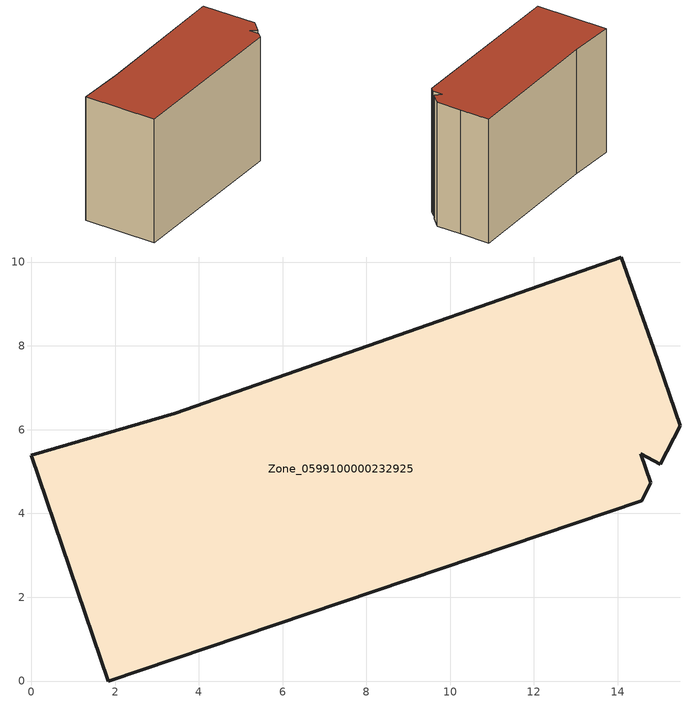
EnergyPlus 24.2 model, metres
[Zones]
Zone_0599100000232925
 floor ground (C_G): 15.02,5.17 14.54,5.43 14.79,4.73 14.57,4.31 1.84,0 0,5.39 3.44,6.4 14.08,10.12 14.86,7.92 15.49,6.1 z0
 wall outside (C_F): 1.84,0 14.57,4.31 14.79,4.73 14.54,5.43 15.02,5.17 15.49,6.1 14.86,7.92 14.08,10.12 3.44,6.4 0,5.39 1.84,0 z0:9.98
 roof outside (C_R): 14.79,4.73 14.54,5.43 15.02,5.17 15.49,6.1 14.86,7.92 14.08,10.12 3.44,6.4 0,5.39 1.84,0 14.57,4.31 z9.98
[BUILDING]
Pand.0599100000232925: North Axis=0; Terrain=City; Loads Convergence Tolerance Value=0.04; Temperature Convergence Tolerance Value=0.4; Solar Distribution=FullExterior; Maximum Number of Warmup Days=25; Minimum Number of Warmup Days=1
[Site:Location]
Rotterdam.The.Hague.AP_ZH_NLD Design_Conditions: Latitude=51.96; Longitude=4.45; Time Zone=1; Elevation=-4.5
[SITE:GROUNDTEMPERATURE:BUILDINGSURFACE]
18, 18, 18, 18, 18, 18, 18, 18, 18, 18, 18, 18
[MATERIAL] Thermal Absorptance=0.9; Solar Absorptance=0.7; Visible Absorptance=0.7
Name | Roughness | Thickness | Conductivity | Density | Specific Heat
G.TC.1946 | MediumSmooth | 0.15 | 1 | 540 | 1210
F.TC.1946 | Rough | 0.3 | 0.857143 | 1920 | 840
R.TC.1946 | MediumRough | 0.2 | 0.909091 | 1500 | 1000
[CONSTRUCTION]
C_G: G.TC.1946
C_F: F.TC.1946
C_R: R.TC.1946
[ZONE]
Zone_0599100000232925: Type=1; Multiplier=1; Ceiling Height=Autocalculate; Volume=Autocalculate; Floor Area=autocalculate; Part of Total Floor Area=Yes
[ZONEINFILTRATION:DESIGNFLOWRATE]
Infil_Zone_0599100000232925: Zone or ZoneList or Space or SpaceList=Zone_0599100000232925; Schedule=AlwaysOn; Design Flow Rate Calculation Method=Flow/Area; Flow Rate per Floor Area=0.003; Constant Term Coefficient=1; Temperature Term Coefficient=0; Velocity Term Coefficient=0; Velocity Squared Term Coefficient=0
[HVACTEMPLATE:ZONE:IDEALLOADSAIRSYSTEM]
Zone_0599100000232925: Maximum Heating Supply Air Temperature=50; Minimum Cooling Supply Air Temperature=13; Maximum Heating Supply Air Humidity Ratio=0.0156; Minimum Cooling Supply Air Humidity Ratio=0.0077; Heating Limit=NoLimit; Cooling Limit=NoLimit; Dehumidification Control Type=ConstantSensibleHeatRatio; Cooling Sensible Heat Ratio=0.7; Dehumidification Setpoint=60; Humidification Control Type=None; Humidification Setpoint=30; Outdoor Air Method=None; Outdoor Air Flow Rate per Person=0.00944; Outdoor Air Flow Rate per Zone Floor Area=0; Outdoor Air Flow Rate per Zone=0; Demand Controlled Ventilation Type=None; Outdoor Air Economizer Type=NoEconomizer; Heat Recovery Type=None; Sensible Heat Recovery Effectiveness=0.7; Latent Heat Recovery Effectiveness=0.65
[ZONECONTROL:THERMOSTAT]
ThermostatControl_Zone_0599100000232925: Zone or ZoneList=Zone_0599100000232925; Control Type Schedule=DualSetpointControlType; Control 1=Thermostat_Zone_0599100000232925; Temperature Difference Between Cutout And Setpoint=0
[THERMOSTATSETPOINT:DUALSETPOINT]
Thermostat_Zone_0599100000232925: Heating Setpoint Temperature Schedule=HeatingSetpoint_Zone_0599100000232925; Cooling Setpoint Temperature Schedule=CoolingSetpoint_Zone_0599100000232925
[SCHEDULE:COMPACT]
HeatingSetpoint_Zone_0599100000232925: Through: 12/31, For: AllDays, Until: 24:00, 21
CoolingSetpoint_Zone_0599100000232925: Through: 12/31, For: AllDays, Until: 24:00, 24
DualSetpointControlType: Through: 12/31, For: AllDays, Until: 24:00, 4
AlwaysOn: Through: 12/31, For: AllDays, Until: 24:00, 1
